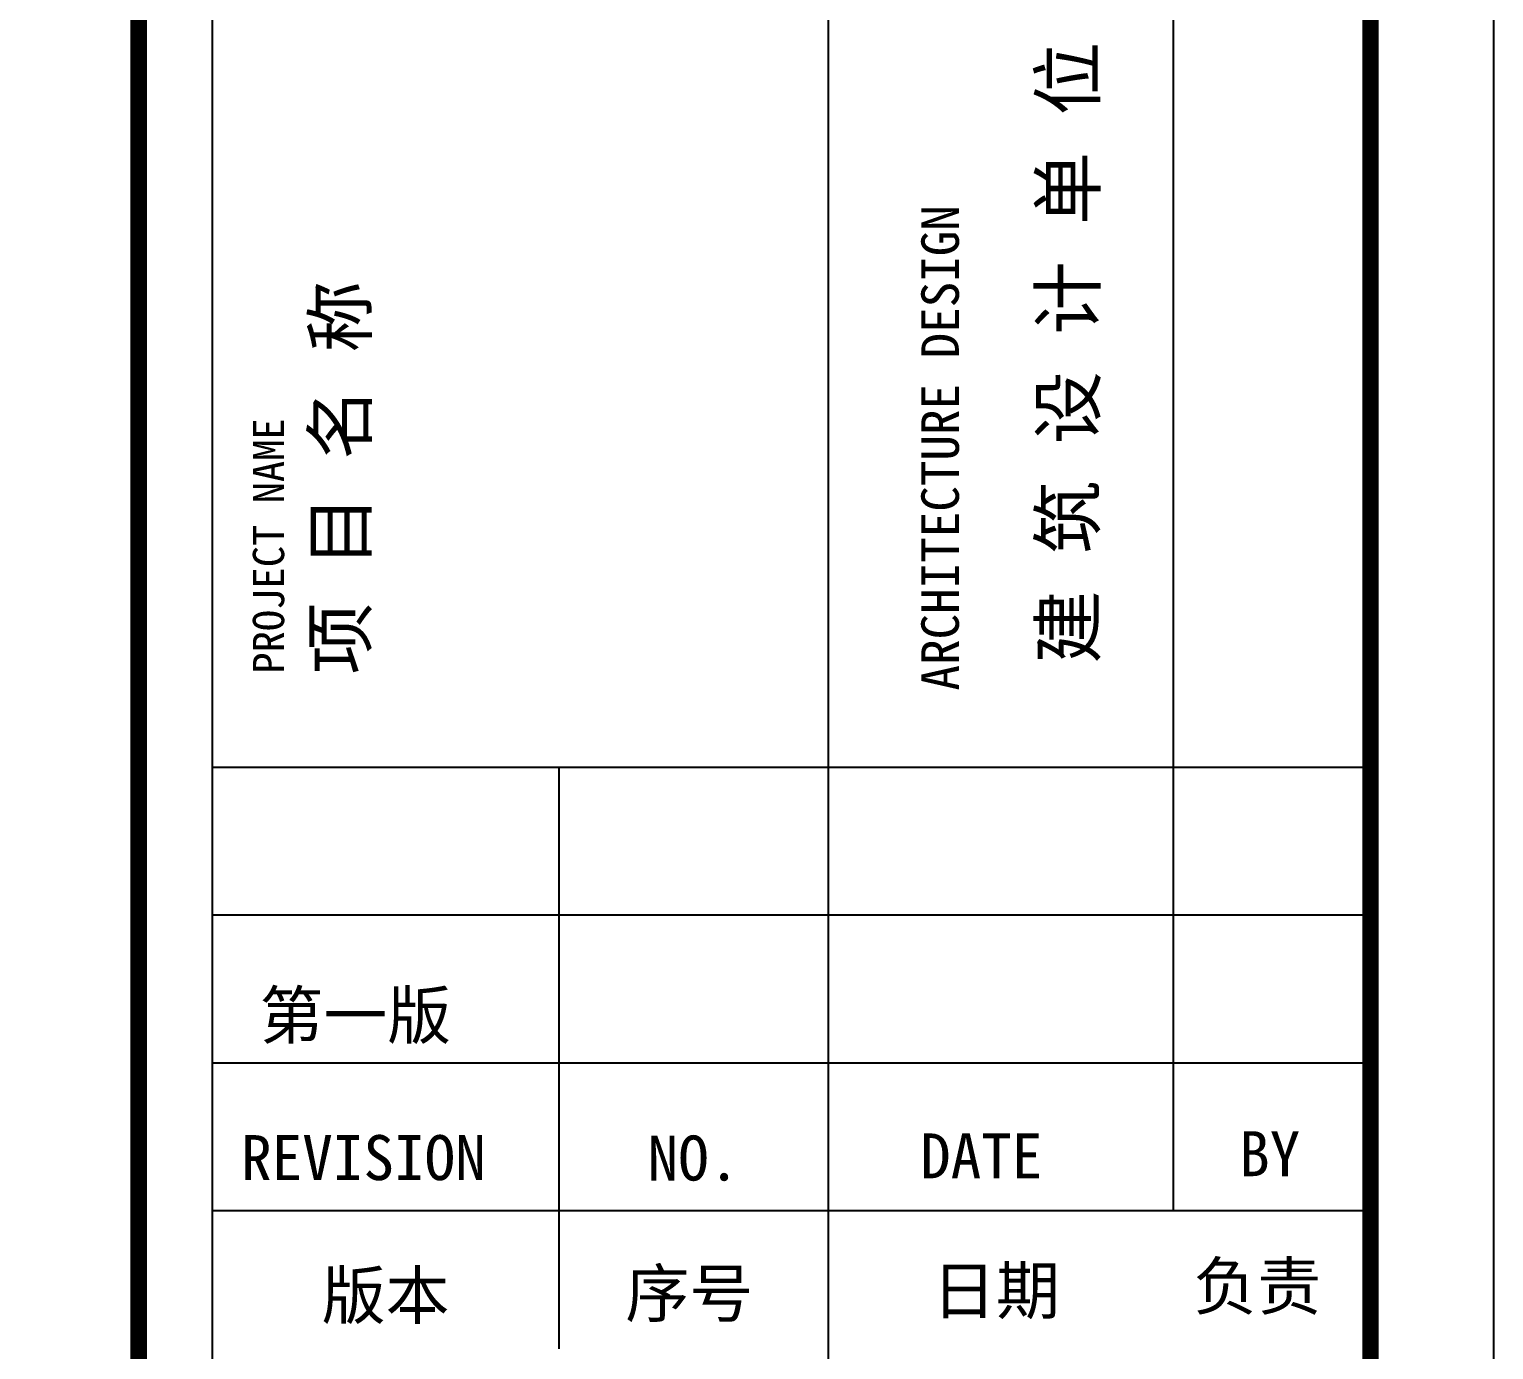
# Model space of a CAD drawing. Header units: millimetres. Extents: x 34817 to 170845, y 26625 to 47482.
# Drawn here: x 144121 to 146946, y 34998 to 37545 of the extents above; entities that cross this region are included whole.
import ezdxf
from ezdxf.enums import TextEntityAlignment as Align

# ---------------------------------------------------------------- set-up
doc = ezdxf.new("R2010")
doc.units = ezdxf.units.MM
doc.layers.get('0').update_dxf_attribs({"color": 142})
doc.layers.add('A-LIBRARY-图框', color=13, linetype='Continuous')
doc.styles.add('黑体', font='simhei_0.ttf')

# ---------------------------------------------------------------- blocks, each defined once
blk = doc.blocks.new('A$A20FB58630')
for p, q in [((557.471, 6.982), (557.471, 413.018)), ((592.383, 87.782), (592.383, 351.913)), ((611.933, 142.441), (611.933, 351.913)), ((623.105, 167.578), (557.471, 167.578)), ((577.117, 134.63), (577.117, 167.578)), ((623.105, 159.199), (557.471, 159.199)), ((623.105, 150.82), (557.471, 150.82)), ((623.105, 142.441), (557.471, 142.441))]:
    blk.add_line(p, q)
at = {"const_width": 0.938}
blk.add_lwpolyline([(43.07, 6.982), (623.105, 6.982), (623.105, 413.018), (43.07, 413.018)], close=True, dxfattribs=at)
blk.add_lwpolyline([(553.281, 6.982), (553.281, 413.018)], dxfattribs=at)
at = {"layer": 'A-LIBRARY-图框', "color": 1}
blk.add_line((630.087, -36.087), (630.087, 456.087), dxfattribs=at)
at = {"lineweight": 9, "style": '黑体'}
blk.add_text('建 筑 设 计 单 位', height=3.04053, rotation=90, dxfattribs=at).set_placement((607.473, 173.459))
at = {"style": '黑体'}
for s, height, p in [('ARCHITECTURE DESIGN', 2.12837, (599.772, 171.935)), ('项 目 名 称', 2.9739, (566.182, 172.858, -202.701)), ('PROJECT NAME', 1.77364, (561.526, 172.889, -202.701))]:
    blk.add_text(s, height=height, rotation=90, dxfattribs=at).set_placement(p)
for s, height, p in [('第一版', 2.6552, (560.129, 152.207)), ('BY', 2.549, (615.658, 144.413)), ('REVISION', 2.549, (559.083, 144.192)), ('NO.', 2.549, (582.129, 144.167)), ('DATE', 2.549, (597.574, 144.29)), ('序号', 2.6552, (580.87, 136.447)), ('日期', 2.6552, (598.254, 136.606)), ('负责', 2.6552, (613.064, 136.852)), ('版本', 2.6552, (563.656, 136.335))]:
    blk.add_text(s, height=height, dxfattribs=at).set_placement(p)
for tag, height, p in [('XXX', 3.5, (589.825, 374.913)), ('材料清单', 2.5, (592.383, 64.413)), ('1:60', 2.5, (579.325, 35.913)), ('2019.05', 2.5, (611.825, 35.913)), ('PL-00', 2.5, (592.325, 26.913))]:
    blk.add_attdef(tag, text='', height=height, dxfattribs=at).set_placement(p, align=Align.MIDDLE_CENTER)
blk.add_attdef('XXX室内装饰设计施工图', text='', height=3.5, rotation=90, dxfattribs=at).set_placement((577.325, 253.913), align=Align.MIDDLE_CENTER)

msp = doc.modelspace()

# ---------------------------------------------------------------- block references
at = {"layer": 'A-LIBRARY-图框', "xscale": 34.03219720310778, "yscale": 34.03219720310778, "zscale": 34.03219720310778}
msp.add_blockref('A$A20FB58630', (125502.6, 30418.1), dxfattribs=at)

doc.saveas('drawing.dxf')
